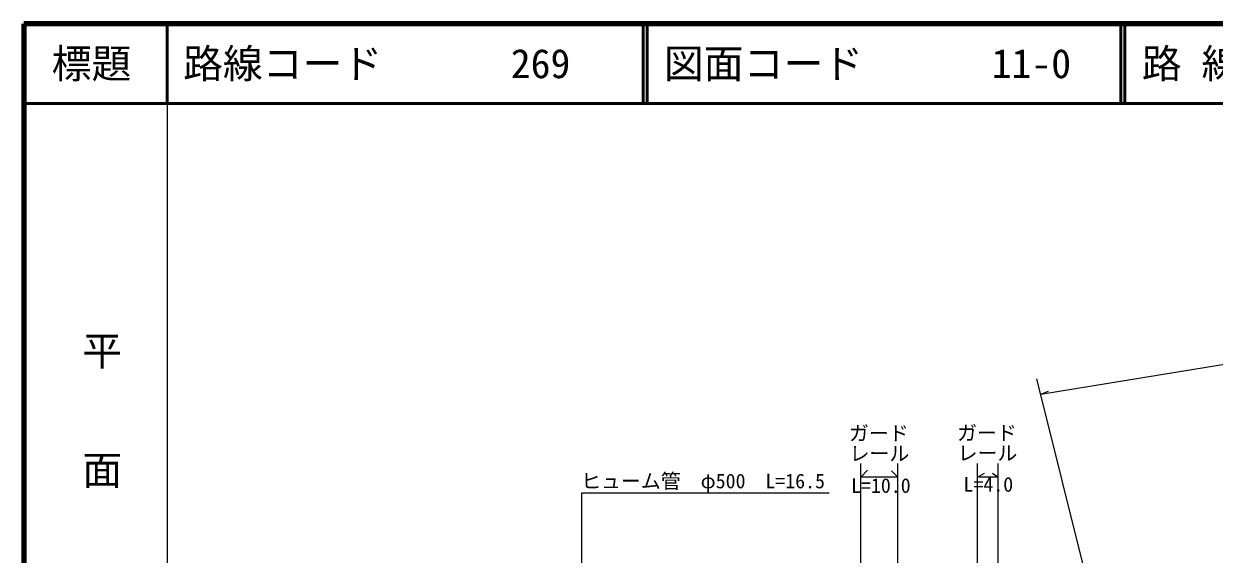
# Model space of a CAD drawing. Units: millimetres, scale not verified. Extents: x 40000 to 680000, y 20000 to 380000.
# Drawn here: x 40000 to 189462, y 313347 to 380000 of the extents above; entities that cross this region are included whole.
import ezdxf
from ezdxf.enums import TextEntityAlignment as Align

# ---------------------------------------------------------------- set-up
doc = ezdxf.new("R2010")
doc.units = ezdxf.units.MM
doc.header["$LTSCALE"] = 1000
for name, color, linetype, lineweight in [('M-STR-HTXT', 7, 'Continuous', 13), ('M-TTL', 2, 'Continuous', 140), ('M-TTL-BAND', 7, 'Continuous', 13), ('M-TTL-LINE', 7, 'Continuous', 50), ('M-TTL-TXT', 7, 'Continuous', 50)]:
    doc.layers.add(name, color=color, linetype=linetype, lineweight=lineweight)
doc.styles.add('@ＭＳ ゴシック', font='')
doc.styles.add('ＭＳ ゴシック', font='')
doc.styles.get('@ＭＳ ゴシック').set_extended_font_data('@MS Gothic')
doc.styles.get('ＭＳ ゴシック').set_extended_font_data('MS Gothic')

msp = doc.modelspace()

# ---------------------------------------------------------------- linework, layer by layer
at = {"layer": 'M-STR-HTXT'}
for p, q in [((167691, 333439), (249018, 346775)), ((177382, 294513), (167206, 335386)), ((167691, 333439), (168637, 333847)), ((145098, 287420), (145098, 324729)), ((149746, 284336), (149746, 324729)), ((159746, 289294), (159746, 324729)), ((162319, 286644), (162319, 324729)), ((145098, 323013), (145929, 323908)), ((149746, 323013), (145098, 323013)), ((148964, 323834), (149746, 323013)), ((159746, 323013), (160617, 323543)), ((162284, 323013), (159746, 323013)), ((162284, 323013), (161624, 323483))]:
    msp.add_line(p, q, dxfattribs=at)
msp.add_lwpolyline([(110007, 271670), (110083, 321078), (141120, 321078)], dxfattribs=at)
at = {"layer": 'M-TTL'}
for p, q in [((40000, 380000), (40000, 20000)), ((680000, 380000), (40000, 380000))]:
    msp.add_line(p, q, dxfattribs=at)
at = {"layer": 'M-TTL-BAND'}
msp.add_line((58000, 370000), (58000, 20000), dxfattribs=at)
at = {"layer": 'M-TTL-LINE'}
for p, q in [((58000, 380000), (58000, 370000)), ((117750, 380000), (117750, 370000)), ((118250, 380000), (118250, 370000)), ((177750, 380000), (177750, 370000)), ((178250, 380000), (178250, 370000)), ((40000, 370000), (680000, 370000))]:
    msp.add_line(p, q, dxfattribs=at)

# ---------------------------------------------------------------- texts
at = {"layer": 'M-STR-HTXT', "style": 'ＭＳ ゴシック'}
for s, p in [('ガード', (143604, 327082)), ('ガード', (157174, 327124)), ('レール', (143677, 324551)), ('レール', (157247, 324593))]:
    msp.add_text(s, height=1833, rotation=359.939, dxfattribs=at).set_placement(p, align=Align.BOTTOM_LEFT)
msp.add_text('ヒューム管\u3000φ500  L=16.5', height=1833, dxfattribs=at).set_placement((125284, 321078), align=Align.BOTTOM_CENTER)
for s, p in [('L=10.0', (143870, 320508)), ('L=4.0', (157987, 320653))]:
    msp.add_text(s, height=1833, dxfattribs=at).set_placement(p, align=Align.BOTTOM_LEFT)
at = {"layer": 'M-TTL-BAND', "style": '@ＭＳ ゴシック'}
msp.add_text('平\u3000\u3000面\u3000\u3000図', height=3666, rotation=270, dxfattribs=at).set_placement((49777, 306475), align=Align.MIDDLE_RIGHT)
at = {"layer": 'M-TTL-TXT', "style": 'ＭＳ ゴシック'}
msp.add_text('標題', height=3666, dxfattribs=at).set_placement((48500, 375000), align=Align.MIDDLE_CENTER)
for s, p in [('路線コード', (60000, 375000)), ('269', (101142, 375000)), ('図面コード', (120380, 375000)), ('11-0', (161521, 375000)), ('路 線 名', (180380, 375000))]:
    msp.add_text(s, height=3666, dxfattribs=at).set_placement(p, align=Align.MIDDLE_LEFT)

doc.saveas('drawing.dxf')
